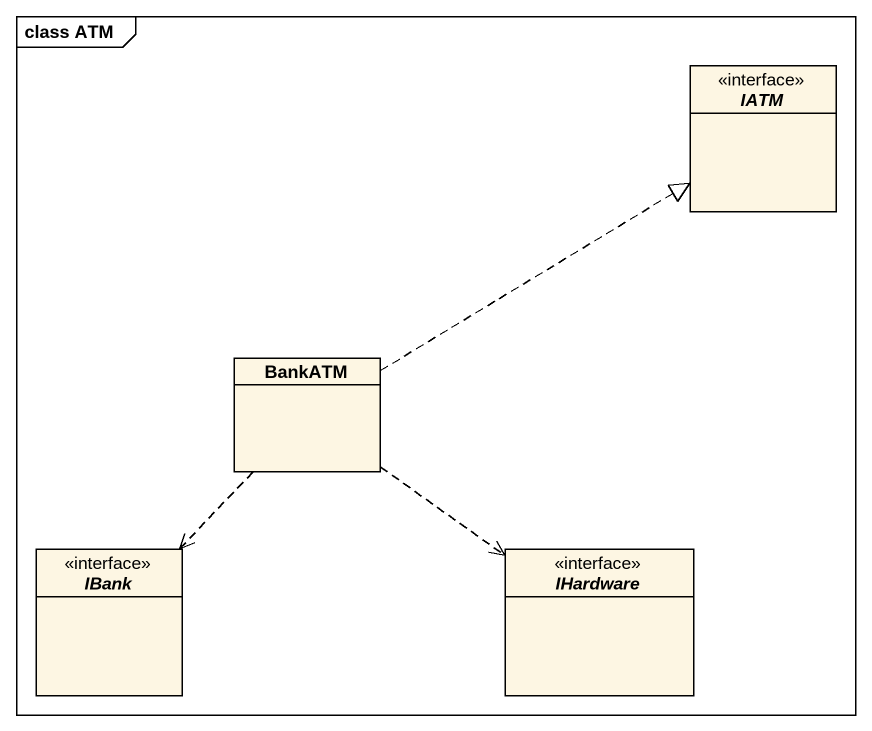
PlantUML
@startuml
mainframe class ATM
hide circle
hide empty members
interface IATM <<interface>>
class BankATM
interface IBank <<interface>>
interface IHardware <<interface>>
BankATM .up.|> IATM
BankATM ..> IBank
BankATM ..> IHardware
@enduml
